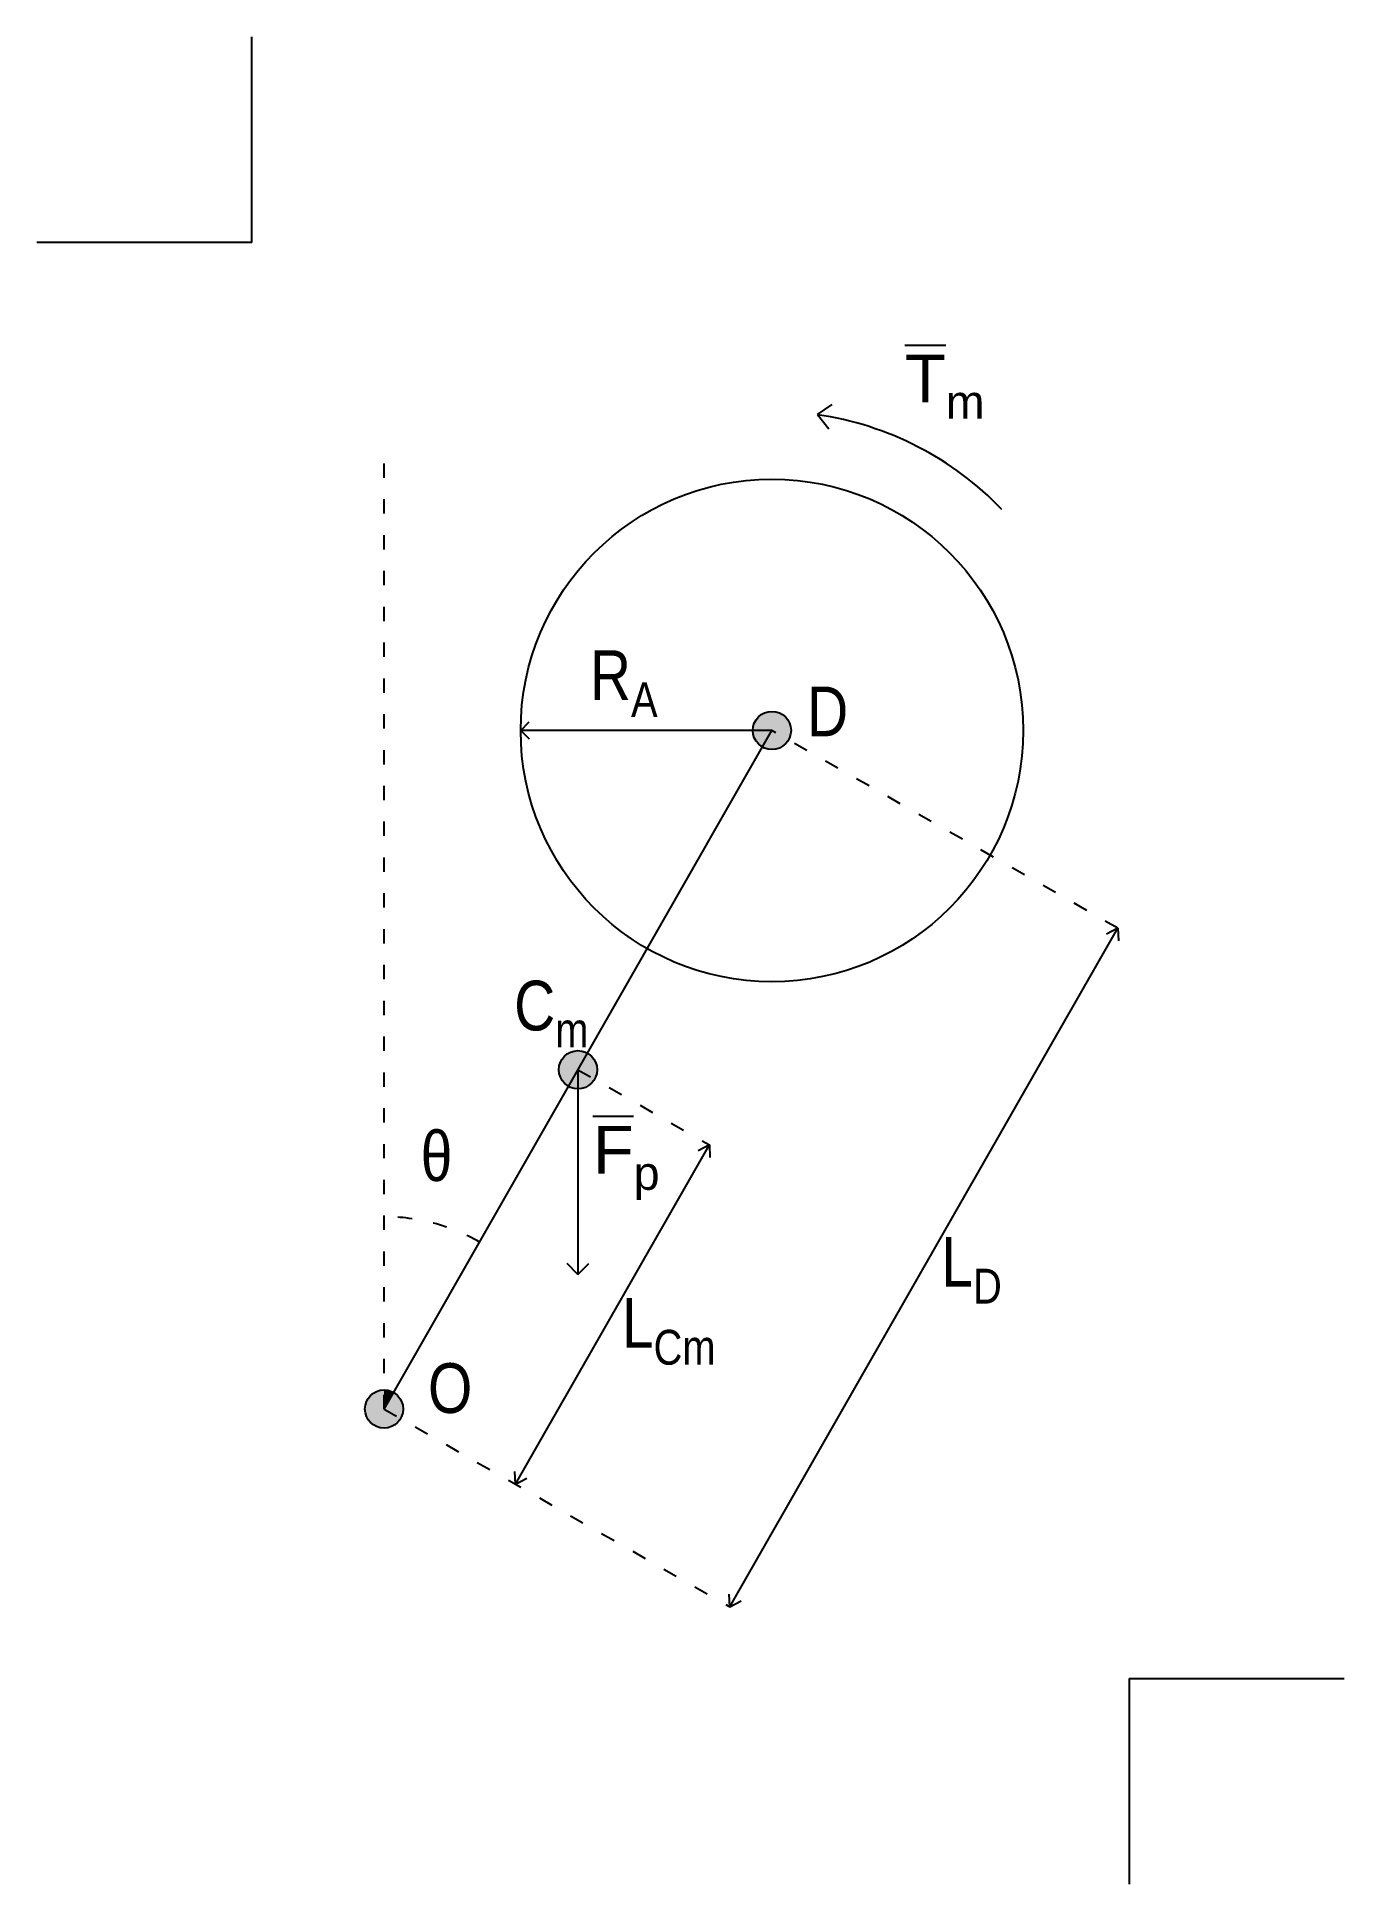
# Model space of a CAD drawing. Header units: millimetres. Extents: x 2256 to 3351, y 861 to 2408.
import ezdxf

# ---------------------------------------------------------------- set-up
doc = ezdxf.new("R2010")
doc.units = ezdxf.units.MM
doc.linetypes.add('ACAD_ISO03W100', pattern=[30, 12, -18])
doc.layers.add('Quote', color=7, linetype='Continuous')
doc.styles.get("Standard").update_dxf_attribs({"font": 'arial.ttf'})

msp = doc.modelspace()

# ---------------------------------------------------------------- hatches: boundary and pattern name
h = msp.add_hatch(color=256)
h.dxf.hatch_style = 1
h.paths.add_polyline_path([(2887.6, 1827.2, 1), (2855.5, 1827.2, 1)])
h = msp.add_hatch(color=256)
h.dxf.hatch_style = 1
h.paths.add_polyline_path([(2725, 1543, 0.269056), (2716.9, 1556.9), (2701, 1529.1, 0.575975)])
h.paths.add_polyline_path([(2716.9, 1556.9, 0.575975), (2693, 1543, 0.269056), (2701, 1529.1)])
h = msp.add_hatch(color=256)
h.dxf.hatch_style = 1
h.paths.add_polyline_path([(2546.5, 1274.8, 0.414214), (2530.4, 1258.8, 1), (2562.5, 1258.8, 0.269056), (2554.4, 1272.7), (2546.5, 1258.8)])
h = msp.add_hatch(color=256)
h.dxf.hatch_style = 1
h.paths.add_polyline_path([(2554.4, 1272.7, 0.130603), (2546.5, 1274.8), (2546.5, 1258.8)])

# ---------------------------------------------------------------- linework, layer by layer
for p, q in [((2435.7, 2236), (2435.7, 2408.1)), ((2435.7, 2236), (2255.6, 2236)), ((2909.7, 2091.7), (2922.1, 2100.3)), ((2909.7, 2091.7), (2919.1, 2079.8)), ((2546.5, 1258.8), (2871.5, 1827.2)), ((2709, 1543), (2709, 1371.4)), ((2819.1, 1480), (2819.1, 1480)), ((2709, 1371.4), (2699.9, 1380.6)), ((2709, 1371.4), (2718.1, 1380.6)), ((3170.9, 1033), (3170.9, 860.9)), ((3170.9, 1033), (3350.9, 1033))]:
    msp.add_line(p, q)
at = {"linetype": 'ACAD_ISO03W100'}
msp.add_line((2546.5, 1258.8), (2546.5, 2068.7), dxfattribs=at)
for centre, radius in [((2871.5, 1827.2), 210.5), ((2871.5, 1827.2), 16), ((2709, 1543), 16), ((2546.5, 1258.8), 16)]:
    msp.add_circle(centre, radius)
msp.add_arc((2871.5, 1827.2), 267.2, 43.8365, 81.787)
at = {"layer": 'Quote'}
for p, q in [((2661, 1827.2), (2668.1, 1834.3)), ((2871.5, 1827.2), (2661, 1827.2)), ((2661, 1827.2), (2668.1, 1820.2)), ((2836.3, 1093.1), (3161.3, 1661.6)), ((3161.3, 1661.6), (3151.9, 1656.6)), ((3161.3, 1661.6), (3161.8, 1650.9)), ((2656.6, 1195.8), (2819.1, 1480)), ((2819.1, 1480), (2809.7, 1475.1)), ((2819.1, 1480), (2819.6, 1469.4)), ((2656.6, 1195.8), (2656.1, 1206.5)), ((2656.6, 1195.8), (2666, 1200.8)), ((2836.3, 1093.1), (2835.8, 1103.7)), ((2836.3, 1093.1), (2845.7, 1098.1))]:
    msp.add_line(p, q, dxfattribs=at)
at = {"layer": 'Quote', "linetype": 'ACAD_ISO03W100'}
for p, q in [((3161.3, 1661.6), (2871.5, 1827.2)), ((2709, 1543), (2819.1, 1480)), ((2546.5, 1258.8), (2836.3, 1093.1))]:
    msp.add_line(p, q, dxfattribs=at)
msp.add_arc((2546.5, 1258.8), 161.1, 60.2365, 90, dxfattribs=at)

# ---------------------------------------------------------------- texts
at = {"layer": 'Quote', "char_height": 40, "attachment_point": 1}
for s, insert, width in [('\\A1;{\\OT\\H0.7x;\\o\\S^ m;}', (2983, 2142), 57.248), ('\\A1;{\\fArial Narrow|b0|i0|c0|p34;\\H1.04167x;R\\H0.7x;\\S^ A;}', (2719, 1894.3), 57.248), ('\\A1;{\\fArial Narrow|b0|i0|c0|p34;\\H1.04167x;D}', (2901, 1864), 57.248), ('\\A1;{\\fArial Narrow|b0|i0|c0|p34;\\H1.04167x;C\\H0.7x;\\S^ m;}', (2655.5, 1617.6), 57.248), ('\\A1;{\\OF\\H0.7x;\\o\\S^ p;}', (2721.5, 1496), 57.248), ('{\\fArial Narrow|b0|i0|c0|p34;\\H1.04167x;θ\\fMS Shell Dlg 2|b0|i0|c0|p0;\\H0.64x;\\P}', (2577.2, 1491.5), 126.995), ('\\A1;{\\fArial Narrow|b0|i0|c0|p34;\\H1.04167x;L\\H0.7x;\\S^ D;}', (3013.5, 1403), 57.248), ('\\A1;{\\fArial Narrow|b0|i0|c0|p34;\\H1.04167x;L\\H0.7x;\\S^ Cm;}', (2745.8, 1351.8), 57.248), ('{\\fArial Narrow|b0|i0|c0|p34;\\H1.04167x;O\\fMS Shell Dlg 2|b0|i0|c0|p0;\\H0.64x;\\P}', (2583.3, 1297.2), 126.995)]:
    msp.add_mtext(s, dxfattribs=dict(at, insert=insert, width=width))

doc.saveas('drawing.dxf')
